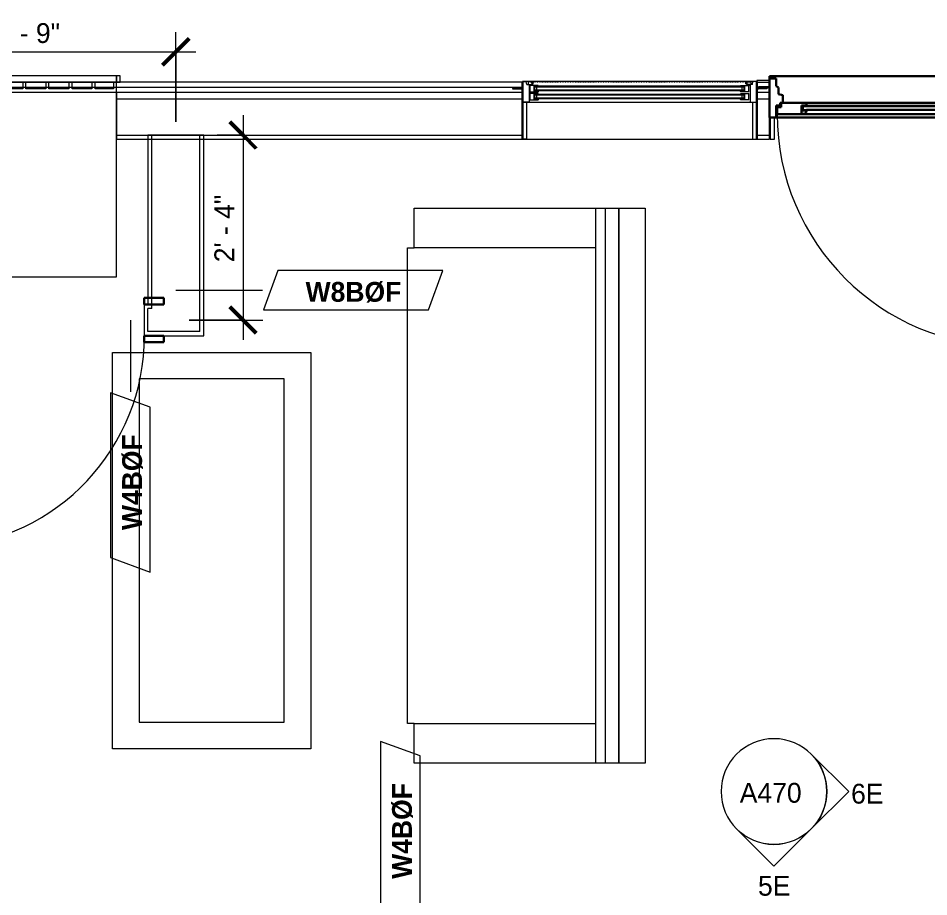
# Model space of a CAD drawing. Header units: inches. Extents: x -4010 to -1814, y 9846 to 12241.
# Drawn here: x -2693.6 to -2555.7, y 10699.2 to 10832.2 of the extents above; entities that cross this region are included whole.
import ezdxf

# ---------------------------------------------------------------- set-up
doc = ezdxf.new("R2010")
doc.units = ezdxf.units.IN
doc.header["$MEASUREMENT"] = 0
doc.linetypes.add('Dash', pattern=[0.25, 0.125, -0.125])
for name, color, linetype, lineweight in [('0-1', 7, 'Continuous', 5), ('0-2', 7, 'Continuous', 9), ('A-ANNO-DIMS', 211, 'Continuous', 9), ('A-ANNO-DIMS-32', 211, 'Continuous', 9), ('A-DETL-GENF-HDLN-1', 7, 'Dash', 9), ('A-DETL-GENF-HDLN-2', 1, 'Continuous', 18), ('A-DOOR-1', 7, 'Continuous', 9), ('A-DOOR-2', 10, 'Continuous', 30), ('A-DOOR-3', 31, 'Continuous', 9), ('A-DOOR-4', 31, 'Continuous', 30), ('A-DOOR-FRAM-1', 7, 'Continuous', 9), ('A-DOOR-FRAM-2', 10, 'Continuous', 30), ('A-DOOR-FRAM-3', 31, 'Continuous', 30), ('A-DOOR-GLAZ-1', 7, 'Continuous', 9), ('A-GENM-1', 7, 'Continuous', 9), ('A-GLAZ', 151, 'Continuous', 18), ('A-GLAZ-1', 10, 'Continuous', 30), ('A-GLAZ-2', 7, 'Continuous', 9), ('A-WALL', 113, 'Continuous', 18), ('A-WALL-1', 7, 'Continuous', 9), ('A-WALL-2', 250, 'Continuous', 18), ('A-WALL-3', 113, 'Continuous', 9), ('A-WALL-IDEN', 211, 'Continuous', 9), ('G-ANNO-SYMB-3', 111, 'Continuous', 9), ('I-FURN', 30, 'Continuous', 9), ('I-WALL-4', 2, 'Continuous', 9)]:
    doc.layers.add(name, color=color, linetype=linetype, lineweight=lineweight)
doc.styles.add('Century Gothic', font='ufonts.com_century-gothic.ttf', dxfattribs={"height": 3})
doc.styles.add('Century Gothic_B_1', font='GOTHICB.TTF', dxfattribs={"height": 3})
doc.dimstyles.new('OD_1__HACK_2', dxfattribs={"dimscale": 12, "dimtxt": 3.132505, "dimasz": 0.333333, "dimexe": 0.25, "dimexo": 0.166667, "dimgap": 0.041667, "dimtad": 1, "dimdec": 4, "dimrnd": 0.0625, "dimzin": 3, "dimdsep": 46, "dimlunit": 4, "dimtxsty": 'Century Gothic', "dimblk1": 'OBLIQUE', "dimblk2": 'OBLIQUE', "dimsah": 1, "dimcen": 0.09, "dimdle": 0.25, "dimazin": 0, "dimtfac": 1, "dimtdec": 4, "dimtix": 1, "dimtmove": 0, "dimatfit": 3, "dimfxl": 1, "dimtvp": 1, "dimtfill": 1, "dimfrac": 2, "dimtolj": 1, "dimtzin": 0, "dimarcsym": 2})
doc.dimstyles.new('OD_1__HACK_2_1', dxfattribs={"dimscale": 12, "dimtxt": 3.132505, "dimasz": 0.333333, "dimexe": 0.25, "dimexo": 0.166667, "dimgap": 0.041667, "dimtad": 1, "dimdec": 4, "dimrnd": 0.0625, "dimzin": 3, "dimdsep": 46, "dimlunit": 4, "dimtxsty": 'Century Gothic', "dimblk1": 'OBLIQUE', "dimblk2": 'OBLIQUE', "dimsah": 1, "dimcen": 0.09, "dimdle": 0.25, "dimazin": 0, "dimtfac": 1, "dimtdec": 4, "dimtix": 1, "dimtmove": 0, "dimatfit": 3, "dimfxl": 1, "dimtvp": 1, "dimtfill": 1, "dimfrac": 2, "dimtolj": 1, "dimtzin": 0, "dimarcsym": 2})

# ---------------------------------------------------------------- blocks, each defined once
blk = doc.blocks.new('Bayer Built Door - 37-1_2__ x 81-3_4__ - 1st floor-3089957-UNIT PLANS - 1ST FLOOR')
at = {"layer": 'A-DOOR-1'}
blk.add_line((17.56, -0.53), (17.56, -35.66), dxfattribs=at)
blk.add_arc((17.56, -0.53), 35.13, 180, 270, dxfattribs=at)
at = {"layer": 'A-DOOR-2'}
for p, q in [((-16.95, 0.54), (-17.56, 0.53)), ((-17.56, 0.53), (-17.56, -0.53)), ((-16.95, 1.19), (-16.95, 0.54)), ((-16.95, 1.19), (-13.13, 1.19)), ((-13.87, 0.78), (-13.13, 0.78)), ((-13.87, -0.53), (-13.87, 0.78)), ((-13.13, 0.03), (-13.87, 0.03)), ((-13.13, 0.87), (-13.16, 1.19)), ((13.12, 1.19), (-13.13, 1.19)), ((-13.13, 0.78), (-13.13, 0.87)), ((-13.13, -0.03), (-13.13, 0.03)), ((13.12, 0.87), (13.16, 1.19)), ((13.12, 0.78), (13.12, 0.87)), ((13.87, 0.78), (13.12, 0.78)), ((13.12, 0.03), (13.87, 0.03)), ((13.12, -0.03), (13.12, 0.03)), ((16.95, 1.19), (13.12, 1.19)), ((13.87, -0.53), (13.87, 0.78)), ((16.95, 1.19), (16.95, 0.54)), ((16.95, 0.54), (17.56, 0.53)), ((17.56, 0.53), (17.56, -0.53)), ((-17.56, -0.53), (-13.13, -0.53)), ((-13.87, -0.47), (-13.36, -0.47)), ((-13.87, -0.53), (-13.87, -0.47)), ((-13.36, -0.47), (-13.16, -0.22)), ((-13.16, -0.22), (-13.13, -0.03)), ((13.12, -0.53), (-13.13, -0.53)), ((13.16, -0.22), (13.12, -0.03)), ((17.56, -0.53), (13.12, -0.53)), ((13.36, -0.47), (13.16, -0.22)), ((13.87, -0.47), (13.36, -0.47)), ((13.87, -0.53), (13.87, -0.47))]:
    blk.add_line(p, q, dxfattribs=at)
at = {"layer": 'A-DOOR-FRAM-1'}
for p, q in [((-18, -1), (-18.63, -1)), ((-18.63, -1), (-18.63, -4.31)), ((-18, -4.31), (-18, -1)), ((18.62, -1), (18, -1)), ((18, -1), (18, -4.31)), ((18.62, -4.31), (18.62, -1)), ((-18.63, -4.31), (-18, -4.31)), ((18, -4.31), (18.62, -4.31))]:
    blk.add_line(p, q, dxfattribs=at)
at = {"layer": 'A-DOOR-FRAM-2'}
for p, q in [((18.75, 5.22), (-18.75, 5.22)), ((-18.75, 5.22), (-18.75, 4.31)), ((-18.75, 4.87), (-18.75, -1)), ((-18.75, 4.87), (-17.72, 4.87)), ((-17.72, 3.75), (-17.72, 4.87)), ((17.72, 3.75), (17.72, 4.87)), ((18.75, 4.87), (17.72, 4.87)), ((18.75, 4.31), (18.75, 5.22)), ((18.75, 4.87), (18.75, -1)), ((-20.38, 3.56), (-18.75, 3.56)), ((-17.38, 3.51), (-17.72, 3.75)), ((-17.38, 2.51), (-17.38, 3.51)), ((17.38, 3.51), (17.72, 3.75)), ((17.38, 2.51), (17.38, 3.51)), ((20.37, 3.56), (18.75, 3.56)), ((-16.69, 2.36), (-17.38, 2.51)), ((-16.69, 1.22), (-16.69, 2.36)), ((16.69, 2.36), (17.38, 2.51)), ((16.69, 1.22), (16.69, 2.36)), ((-17.72, 0.78), (-17.14, 0.78)), ((-17.72, -1), (-17.72, 0.78)), ((-17.14, 0.78), (-17.14, 1.22)), ((-17.14, 1.22), (-16.69, 1.22)), ((17.14, 1.22), (16.69, 1.22)), ((17.14, 0.78), (17.14, 1.22)), ((17.72, 0.78), (17.14, 0.78)), ((17.72, -1), (17.72, 0.78)), ((-18.37, -1), (-18.75, -1)), ((-18.75, -1), (-17.72, -1)), ((-18.75, -1), (-18.63, -1)), ((-18, -1), (18, -1)), ((18.75, -1), (17.72, -1)), ((18.62, -1), (18.75, -1))]:
    blk.add_line(p, q, dxfattribs=at)
at = {"layer": 'A-DOOR-GLAZ-1'}
for p, q in [((-13.13, 0.62), (-13.87, 0.62)), ((-13.87, 0.19), (-13.13, 0.19)), ((-13.66, 0.62), (-13.66, 0.19)), ((13.12, 0.78), (-13.13, 0.78)), ((13.12, 0.62), (-13.13, 0.62)), ((13.12, 0.19), (-13.13, 0.19)), ((13.12, 0.03), (-13.13, 0.03)), ((13.12, 0.62), (13.87, 0.62)), ((13.87, 0.19), (13.12, 0.19)), ((13.66, 0.62), (13.66, 0.19))]:
    blk.add_line(p, q, dxfattribs=at)
blk = doc.blocks.new('V-Series_EWC4_SPVU_RFA_2015 - 1ST FLOOR-2484708-UNIT PLANS - 1ST FLOOR')
at = {"layer": 'A-GENM-1'}
for p, q in [((-3126, 12090.69), (-3126.56, 12090.69)), ((-3126.56, 12090.69), (-3126.56, 12089.69)), ((-3126.56, 12089.69), (-3126, 12089.69)), ((-3098.12, 12090.69), (-3126, 12090.69)), ((-3126, 12090.69), (-3126, 12089.69)), ((-3126, 12089.69), (-3126, 12090.69)), ((-3126, 12089.69), (-3098.12, 12089.69)), ((-3126, 12089.69), (-3126, 12060.25)), ((-3125.56, 12089.69), (-3126, 12089.69)), ((-3125.56, 12088.69), (-3125.56, 12089.69)), ((-3122.26, 12089.69), (-3122.76, 12089.69)), ((-3122.76, 12089.69), (-3122.76, 12088.69)), ((-3122.26, 12088.69), (-3122.26, 12089.69)), ((-3118.78, 12089.69), (-3119.28, 12089.69)), ((-3119.28, 12089.69), (-3119.28, 12088.69)), ((-3118.78, 12088.69), (-3118.78, 12089.69)), ((-3115.3, 12089.69), (-3115.8, 12089.69)), ((-3115.8, 12089.69), (-3115.8, 12088.69)), ((-3115.3, 12088.69), (-3115.3, 12089.69)), ((-3111.81, 12089.69), (-3112.31, 12089.69)), ((-3112.31, 12089.69), (-3112.31, 12088.69)), ((-3111.81, 12088.69), (-3111.81, 12089.69)), ((-3108.33, 12089.69), (-3108.83, 12089.69)), ((-3108.83, 12089.69), (-3108.83, 12088.69)), ((-3108.33, 12088.69), (-3108.33, 12089.69)), ((-3104.84, 12089.69), (-3105.34, 12089.69)), ((-3105.34, 12089.69), (-3105.34, 12088.69)), ((-3104.84, 12088.69), (-3104.84, 12089.69)), ((-3101.36, 12089.69), (-3101.86, 12089.69)), ((-3101.86, 12089.69), (-3101.86, 12088.69)), ((-3101.36, 12088.69), (-3101.36, 12089.69)), ((-3098.12, 12089.69), (-3098.56, 12089.69)), ((-3098.56, 12089.69), (-3098.56, 12088.69)), ((-3098.12, 12089.69), (-3098.12, 12090.69)), ((-3097.56, 12090.69), (-3098.12, 12090.69)), ((-3098.12, 12090.69), (-3098.12, 12089.69)), ((-3098.12, 12089.69), (-3097.56, 12089.69)), ((-3098.12, 12060.25), (-3098.12, 12089.69)), ((-3097.56, 12089.69), (-3097.56, 12090.69)), ((-3122.76, 12088.69), (-3125.56, 12088.69)), ((-3119.28, 12088.69), (-3122.26, 12088.69)), ((-3115.8, 12088.69), (-3118.78, 12088.69)), ((-3112.31, 12088.69), (-3115.3, 12088.69)), ((-3108.83, 12088.69), (-3111.81, 12088.69)), ((-3105.34, 12088.69), (-3108.33, 12088.69)), ((-3101.86, 12088.69), (-3104.84, 12088.69)), ((-3098.56, 12088.69), (-3101.36, 12088.69)), ((-3126, 12060.25), (-3098.12, 12060.25))]:
    blk.add_line(p, q, dxfattribs=at)
blk = doc.blocks.new('Window-Double_Hung-Marvin-Essential - ESDH3066 - 1st Floor-3090191-UNIT PLANS - 1ST FLOOR')
at = {"layer": 'A-DETL-GENF-HDLN-1'}
blk.add_line((16.1, 4.34), (-16.5, 4.34), dxfattribs=at)
at = {"layer": 'A-DETL-GENF-HDLN-2'}
for p, q in [((-17.75, 4.41), (-17.16, 4.41)), ((-17.75, 4.41), (-17.75, 1.31)), ((-17.08, 4), (-17.16, 4.41)), ((-16.85, 4.37), (-16.85, 4)), ((-16.3, 4.37), (-16.85, 4.37)), ((-16.3, 4.14), (-16.3, 4.37)), ((-16.18, 4.14), (-16.3, 4.14)), ((-16.18, 4.34), (-16.1, 4.34)), ((-16.18, 4.34), (-16.18, 4.14)), ((-16.1, 4.09), (-16.1, 4.34)), ((16.18, 4.34), (16.1, 4.34)), ((16.1, 4.09), (16.1, 4.34)), ((16.18, 4.34), (16.18, 4.14)), ((16.18, 4.14), (16.3, 4.14)), ((16.3, 4.14), (16.3, 4.37)), ((16.3, 4.37), (16.85, 4.37)), ((16.85, 4.37), (16.85, 4)), ((17.08, 4), (17.16, 4.41)), ((17.75, 4.41), (17.16, 4.41)), ((17.75, 4.41), (17.75, 1.31)), ((-19.25, 3.36), (-19.25, 3.31)), ((-17.75, 3.36), (-19.25, 3.36)), ((-19.25, 3.31), (-17.9, 3.31)), ((-17.9, 3.31), (-17.9, 3.2)), ((-17.9, 3.2), (-17.75, 3.2)), ((-17.08, 4), (-16.19, 4)), ((-16.38, 3.9), (-16.72, 3.9)), ((-16.72, 3.9), (-16.72, 1.31)), ((-15.34, 3.81), (-16.56, 3.81)), ((-16.56, 2.87), (-16.56, 3.81)), ((-16.56, 2.87), (-15.34, 2.87)), ((-16.38, 4), (-16.38, 3.9)), ((-16.19, 4.09), (-16.1, 4.09)), ((-16.19, 4), (-16.19, 4.09)), ((-15.94, 2.99), (-15.94, 3.71)), ((-15.94, 3.71), (-15.28, 3.71)), ((-15.28, 2.99), (-15.94, 2.99)), ((-15.84, 3.01), (-15.84, 3.7)), ((-15.54, 3.13), (-15.54, 3.57)), ((-15.34, 3.81), (-15.28, 3.75)), ((-15.34, 2.87), (-15.28, 2.94)), ((-15.28, 3.71), (-15.28, 3.75)), ((-15.28, 2.94), (-15.28, 2.99)), ((15.34, 3.81), (15.28, 3.75)), ((15.28, 3.71), (15.28, 3.75)), ((15.94, 3.71), (15.28, 3.71)), ((15.28, 2.94), (15.28, 2.99)), ((15.28, 2.99), (15.94, 2.99)), ((15.34, 2.87), (15.28, 2.94)), ((15.34, 3.81), (16.56, 3.81)), ((16.56, 2.87), (15.34, 2.87)), ((15.54, 3.13), (15.54, 3.57)), ((15.84, 3.01), (15.84, 3.7)), ((15.94, 2.99), (15.94, 3.71)), ((16.19, 4.09), (16.1, 4.09)), ((16.19, 4), (16.19, 4.09)), ((17.08, 4), (16.19, 4)), ((16.38, 4), (16.38, 3.9)), ((16.38, 3.9), (16.72, 3.9)), ((16.56, 2.87), (16.56, 3.81)), ((16.72, 3.9), (16.72, 1.31)), ((17.75, 3.36), (19.25, 3.36)), ((17.9, 3.2), (17.75, 3.2)), ((17.9, 3.31), (17.9, 3.2)), ((19.25, 3.31), (17.9, 3.31)), ((19.25, 3.36), (19.25, 3.31)), ((-15.34, 2.59), (-16.56, 2.59)), ((-16.56, 1.66), (-16.56, 2.59)), ((-16.56, 1.66), (-15.34, 1.66)), ((-15.94, 1.77), (-15.94, 2.49)), ((-15.94, 2.49), (-15.28, 2.49)), ((-15.28, 1.77), (-15.94, 1.77)), ((-15.84, 1.79), (-15.84, 2.48)), ((-15.54, 1.92), (-15.54, 2.35)), ((-15.34, 2.59), (-15.28, 2.53)), ((-15.34, 1.66), (-15.28, 1.72)), ((-15.28, 2.49), (-15.28, 2.53)), ((-15.28, 1.72), (-15.28, 1.77)), ((15.34, 2.59), (15.28, 2.53)), ((15.28, 2.49), (15.28, 2.53)), ((15.94, 2.49), (15.28, 2.49)), ((15.28, 1.72), (15.28, 1.77)), ((15.28, 1.77), (15.94, 1.77)), ((15.34, 1.66), (15.28, 1.72)), ((15.34, 2.59), (16.56, 2.59)), ((16.56, 1.66), (15.34, 1.66)), ((15.54, 1.92), (15.54, 2.35)), ((15.84, 1.79), (15.84, 2.48)), ((15.94, 1.77), (15.94, 2.49)), ((16.56, 1.66), (16.56, 2.59)), ((-16.72, 1.31), (-17.75, 1.31)), ((-17.13, 1.28), (-17.13, -4.31)), ((16.72, 1.31), (17.75, 1.31)), ((17.12, -4.31), (17.12, 1.28)), ((-17.13, -4.31), (-17.75, -4.31)), ((17.12, -4.31), (17.75, -4.31))]:
    blk.add_line(p, q, dxfattribs=at)
at = {"layer": 'A-GLAZ'}
for p, q in [((15.84, 3.7), (-15.84, 3.7)), ((15.84, 3.57), (-15.84, 3.57)), ((15.84, 3.13), (-15.84, 3.13)), ((15.84, 3.01), (-15.84, 3.01)), ((15.84, 2.48), (-15.84, 2.48)), ((15.84, 2.35), (-15.84, 2.35)), ((15.84, 1.92), (-15.84, 1.92)), ((15.84, 1.79), (-15.84, 1.79))]:
    blk.add_line(p, q, dxfattribs=at)
at = {"layer": 'A-GLAZ-1'}
for p, q in [((-17.75, 4.41), (-17.75, 1.31)), ((17.75, 1.31), (17.75, 4.41)), ((-17.75, 1.28), (-17.75, -4.31)), ((17.75, -4.31), (17.75, 1.28))]:
    blk.add_line(p, q, dxfattribs=at)
at = {"layer": 'A-GLAZ-2'}
for p, q in [((17.75, 4.41), (-17.75, 4.41)), ((19.62, 4.56), (17.75, 4.56)), ((17.75, 4.56), (17.75, 4.41)), ((17.75, 4.31), (19.62, 4.31)), ((19.62, 4.31), (19.62, 4.56)), ((-17.75, 1.31), (17.75, 1.31)), ((-17.75, -4.31), (17.75, -4.31))]:
    blk.add_line(p, q, dxfattribs=at)
blk = doc.blocks.new('CTR - 1st Phase - Shell_rvt-1-UNIT PLANS - 1ST FLOOR')
at = {"layer": 'A-WALL-1'}
for p, q in [((-2617.27, 10822.49), (-2812.17, 10822.49)), ((-2579.87, 10822.49), (-2579.9, 10822.49)), ((-2579.87, 10813.86), (-2579.87, 10822.49)), ((-2706.6, 10820.99), (-2678.72, 10820.99)), ((-2678.72, 10820.99), (-2678.72, 10813.86)), ((-2617.27, 10819.46), (-2617.27, 10819.49)), ((-2581.77, 10819.49), (-2581.77, 10819.46)), ((-2678.72, 10813.86), (-2617.27, 10813.86)), ((-2581.77, 10813.86), (-2579.87, 10813.86))]:
    blk.add_line(p, q, dxfattribs=at)
at = {"layer": 'A-WALL-2'}
for p, q in [((-2812.17, 10821.74), (-2617.27, 10821.74)), ((-2581.77, 10821.74), (-2579.87, 10821.74)), ((-2678.72, 10820.99), (-2617.27, 10820.99)), ((-2678.72, 10819.99), (-2617.27, 10819.99)), ((-2581.77, 10820.99), (-2579.87, 10820.99)), ((-2581.77, 10819.99), (-2579.87, 10819.99)), ((-2678.72, 10814.49), (-2617.27, 10814.49)), ((-2581.77, 10814.49), (-2579.87, 10814.49))]:
    blk.add_line(p, q, dxfattribs=at)
at = {"layer": '0-2'}
for name, p in [('V-Series_EWC4_SPVU_RFA_2015 - 1ST FLOOR-2484708-UNIT PLANS - 1ST FLOOR', (419.4, -1267.2)), ('Window-Double_Hung-Marvin-Essential - ESDH3066 - 1st Floor-3090191-UNIT PLANS - 1ST FLOOR', (-2599.52, 10818.18)), ('Bayer Built Door - 37-1_2__ x 81-3_4__ - 1st floor-3089957-UNIT PLANS - 1ST FLOOR', (-2561.12, 10818.18))]:
    blk.add_blockref(name, p, dxfattribs=at)
blk = doc.blocks.new('Couch-Both_Arms-Generic - 1-1372852-UNIT PLANS - 1ST FLOOR')
at = {"layer": 'I-FURN'}
for p, q in [((-36, 18.5), (36, 18.5)), ((-36, 17.5), (-36, 18.5)), ((36, 18.5), (36, 17.5)), ((-42, 17.5), (-36, 17.5)), ((-42, -10), (-42, 17.5)), ((-36, 17.5), (-36, -10)), ((36, 17.5), (42, 17.5)), ((36, -10), (36, 17.5)), ((42, 17.5), (42, -10)), ((-42, -10), (42, -10)), ((-42, -13.5), (-42, -10)), ((42, -10), (42, -13.5)), ((-42, -11.5), (42, -11.5)), ((-42, -13.5), (42, -13.5)), ((-42, -17.5), (-42, -13.5)), ((42, -13.5), (-42, -13.5)), ((42, -13.5), (42, -17.5)), ((42, -17.5), (-42, -17.5))]:
    blk.add_line(p, q, dxfattribs=at)
blk = doc.blocks.new('Table-Coffee - one-1372853-UNIT PLANS - 1ST FLOOR')
at = {"layer": 'I-FURN'}
for p, q in [((-29.28, 11.25), (30.72, 11.25)), ((-29.28, -18.75), (-29.28, 11.25)), ((30.72, 11.25), (30.72, -18.75)), ((26.72, 7.25), (-25.28, 7.25)), ((-25.28, 7.25), (-25.28, -14.75)), ((26.72, -14.75), (26.72, 7.25)), ((-25.28, -14.75), (26.72, -14.75)), ((30.72, -18.75), (-29.28, -18.75))]:
    blk.add_line(p, q, dxfattribs=at)
blk = doc.blocks.new('SWING - SINGLE - FLUSH - 32_ x 80_ - MAGIC PAK DOOR - ACOUSTICAL SEAL-3931467-UNIT PLANS - 1ST FLOOR')
at = {"layer": 'A-DOOR-3'}
blk.add_arc((16, 2.37), 32.07, 93.5759, 180, dxfattribs=at)
at = {"layer": 'A-DOOR-4'}
for p, q in [((14, 2.37), (14, 34.38)), ((16, 34.38), (14, 34.38)), ((16, 2.37), (16, 34.38)), ((16, 2.37), (14, 2.37))]:
    blk.add_line(p, q, dxfattribs=at)
at = {"layer": 'A-DOOR-FRAM-3'}
for p, q in [((-16, 3.37), (-19, 3.37)), ((-19, 3.37), (-19, 2.37)), ((-16, 2.37), (-16, 3.37)), ((19, 3.37), (16, 3.37)), ((16, 3.37), (16, 2.37)), ((19, 2.37), (19, 3.37)), ((-19, 2.37), (-16, 2.37)), ((16, 2.37), (19, 2.37)), ((-16, -2.38), (-19, -2.38)), ((-19, -2.38), (-19, -3.38)), ((-16, -3.38), (-16, -2.38)), ((19, -2.38), (16, -2.38)), ((16, -2.38), (16, -3.38)), ((19, -3.38), (19, -2.38)), ((-19, -3.38), (-16, -3.38)), ((16, -3.38), (19, -3.38))]:
    blk.add_line(p, q, dxfattribs=at)
blk = doc.blocks.new('Elevation - Filled Arrow-152140-UNIT PLANS - 1ST FLOOR')
at = {"layer": 'G-ANNO-SYMB-3'}
for start, end in [(360, 180), (180, 360)]:
    blk.add_arc((0, 0), 0.25, start, end, dxfattribs=at)
blk = doc.blocks.new('Elevation - Filled Arrow-151867-UNIT PLANS - 1ST FLOOR')
at = {"layer": 'G-ANNO-SYMB-3'}
for p, q in [((0, 0.3536), (-0.1768, 0.1768)), ((0.1768, 0.1768), (0, 0.3536))]:
    blk.add_line(p, q, dxfattribs=at)
blk.add_arc((0, 0), 0.25, 45, 135, dxfattribs=at)
blk = doc.blocks.new('DIMBLOCK194-UNIT PLANS - 1ST FLOOR')
at = {"layer": 'A-ANNO-DIMS-32'}
for p, q in [((-2714.72, 10809.52), (-2714.72, 10830.1)), ((-2669.72, 10816.49), (-2669.72, 10830.1)), ((-2717.72, 10827.1), (-2666.72, 10827.1)), ((-2714.72, 10827.1), (-2714.72, 10809.52)), ((-2669.72, 10827.1), (-2669.72, 10816.49))]:
    blk.add_line(p, q, dxfattribs=at)
at = {"layer": 'A-ANNO-DIMS-32', "lineweight": 50}
for p, q in [((-2714.72, 10827.1), (-2712.72, 10829.1)), ((-2669.72, 10827.1), (-2667.72, 10829.1)), ((-2714.72, 10827.1), (-2716.72, 10825.1)), ((-2669.72, 10827.1), (-2671.72, 10825.1))]:
    blk.add_line(p, q, dxfattribs=at)
at = {"layer": 'A-ANNO-DIMS-32', "color": 0, "insert": (-2697.47, 10831.44), "char_height": 3, "width": 12.5897, "attachment_point": 1, "line_spacing_factor": 0.984502, "style": 'Century Gothic', "bg_fill": 3, "box_fill_scale": 1.25, "bg_fill_color": 256, "bg_fill_true_color": 13158600, "bg_fill_transparency": 0}
blk.add_mtext('3\' - 9"', dxfattribs=at)
blk = doc.blocks.new('_Oblique')
at = {"color": 0, "linetype": 'ByBlock', "lineweight": -2}
blk.add_line((-0.5, -0.5), (0.5, 0.5), dxfattribs=at)
blk = doc.blocks.new('DIMBLOCK299-UNIT PLANS - 1ST FLOOR')
at = {"layer": 'A-ANNO-DIMS-32'}
for p, q in [((-2659.55, 10817.49), (-2659.55, 10783.49)), ((-2663.47, 10814.49), (-2656.55, 10814.49)), ((-2659.55, 10814.49), (-2663.47, 10814.49)), ((-2667.72, 10786.49), (-2656.55, 10786.49)), ((-2659.55, 10786.49), (-2667.72, 10786.49))]:
    blk.add_line(p, q, dxfattribs=at)
at = {"layer": 'A-ANNO-DIMS-32', "lineweight": 50}
for p, q in [((-2659.55, 10814.49), (-2661.55, 10816.49)), ((-2659.55, 10814.49), (-2657.55, 10812.49)), ((-2659.55, 10786.49), (-2661.55, 10788.49)), ((-2659.55, 10786.49), (-2657.55, 10784.49))]:
    blk.add_line(p, q, dxfattribs=at)
at = {"layer": 'A-ANNO-DIMS-32', "color": 0, "insert": (-2663.89, 10795.25), "char_height": 3, "width": 12.5897, "attachment_point": 1, "rotation": 90, "line_spacing_factor": 0.984502, "style": 'Century Gothic', "bg_fill": 3, "box_fill_scale": 1.25, "bg_fill_color": 256, "bg_fill_true_color": 13158600, "bg_fill_transparency": 0}
blk.add_mtext('2\' - 4"', dxfattribs=at)
blk = doc.blocks.new('Wall Tag - Arch Wall-3956453-UNIT PLANS - 1ST FLOOR')
at = {"layer": 'A-WALL-IDEN'}
for p, q in [((-0.3561, 0.0937), (-0.4244, -0.0937)), ((0.4244, 0.0937), (-0.3561, 0.0937)), ((0.3561, -0.0937), (0.4244, 0.0937)), ((-0.4244, -0.0937), (0.3561, -0.0937))]:
    blk.add_line(p, q, dxfattribs=at)

msp = doc.modelspace()

# ---------------------------------------------------------------- block references
at = {"layer": '0-1'}
msp.add_blockref('CTR - 1st Phase - Shell_rvt-1-UNIT PLANS - 1ST FLOOR', (0, 0), dxfattribs=at)

# ---------------------------------------------------------------- next in the draw order: linework, layer by layer
at = {"layer": 'A-WALL'}
for p, q in [((-2673.34874, 10788.24399), (-2673.34874, 10814.49399)), ((-2666.09874, 10784.74399), (-2666.09874, 10814.49399)), ((-2673.34874, 10788.24399), (-2673.97374, 10788.24399)), ((-2666.09874, 10784.74399), (-2673.97374, 10784.74399))]:
    msp.add_line(p, q, dxfattribs=at)
at = {"layer": 'A-WALL-3'}
for p, q in [((-2673.97374, 10788.86899), (-2674.53624, 10788.86899)), ((-2674.53624, 10788.86899), (-2674.53624, 10784.11899)), ((-2673.97374, 10784.74399), (-2673.97374, 10788.24399)), ((-2674.53624, 10784.11899), (-2673.97374, 10784.11899))]:
    msp.add_line(p, q, dxfattribs=at)
at = {"layer": 'A-WALL-IDEN'}
msp.add_line((-2676.60259, 10786.49399), (-2676.60259, 10775.65083), dxfattribs=at)
at = {"layer": 'I-WALL-4'}
for p, q in [((-2673.97374, 10814.49399), (-2673.97374, 10788.86899)), ((-2665.47374, 10814.49399), (-2673.97374, 10814.49399)), ((-2665.47374, 10784.11899), (-2665.47374, 10814.49399)), ((-2673.97374, 10784.11899), (-2665.47374, 10784.11899))]:
    msp.add_line(p, q, dxfattribs=at)

# ---------------------------------------------------------------- next in the draw order: block references
at = {"layer": 'A-DOOR-3', "rotation": 180}
msp.add_blockref('SWING - SINGLE - FLUSH - 32_ x 80_ - MAGIC PAK DOOR - ACOUSTICAL SEAL-3931467-UNIT PLANS - 1ST FLOOR', (-2690.53624, 10786.49399), dxfattribs=at)
at = {"layer": 'A-WALL-IDEN', "xscale": 31.99999999999999, "yscale": 31.99999999999999, "zscale": 31.99999999999999, "rotation": 89.99999999999991}
for p in [(-2676.60259, 10761.91912), (-2635.74356, 10709.11426)]:
    msp.add_blockref('Wall Tag - Arch Wall-3956453-UNIT PLANS - 1ST FLOOR', p, dxfattribs=at)
at = {"layer": 'G-ANNO-SYMB-3', "xscale": 31.99999999999999, "yscale": 31.99999999999999, "zscale": 31.99999999999999}
msp.add_blockref('Elevation - Filled Arrow-152140-UNIT PLANS - 1ST FLOOR', (-2579.18046, 10715.11572), dxfattribs=at)
at = {"layer": 'G-ANNO-SYMB-3', "extrusion": (0, 0, -1), "xscale": 31.99999999999999, "yscale": 31.99999999999999, "zscale": 31.99999999999999}
for rotation in [90.00000000000179, 180]:
    msp.add_blockref('Elevation - Filled Arrow-151867-UNIT PLANS - 1ST FLOOR', (2579.18046, 10715.11572), dxfattribs=dict(at, rotation=rotation))
at = {"layer": 'I-FURN'}
for name, p, rotation in [('Couch-Both_Arms-Generic - 1-1372852-UNIT PLANS - 1ST FLOOR', (-2616.15479, 10761.41899), 90.00000000000676), ('Table-Coffee - one-1372853-UNIT PLANS - 1ST FLOOR', (-2660.55027, 10752.31311), 269.9999999999936)]:
    msp.add_blockref(name, p, dxfattribs=dict(at, rotation=rotation))

# ---------------------------------------------------------------- next in the draw order: texts
at = {"layer": 'A-WALL-IDEN', "insert": (-2650.08073, 10792.26533), "char_height": 3, "width": 17.372, "attachment_point": 1, "style": 'Century Gothic_B_1'}
msp.add_mtext('W8BØF', dxfattribs=at)
at = {"layer": 'A-WALL-IDEN', "char_height": 3, "width": 17.372, "attachment_point": 1, "rotation": 90, "style": 'Century Gothic_B_1'}
for insert in [(-2677.85012, 10754.7032), (-2636.99109, 10701.89834)]:
    msp.add_mtext('W4BØF', dxfattribs=dict(at, insert=insert))
at = {"layer": 'G-ANNO-SYMB-3', "char_height": 3, "attachment_point": 1, "style": 'Century Gothic'}
for s, insert, width in [('A470', (-2584.3564, 10716.42214), 12.221), ('6E', (-2567.50146, 10716.28772), 5.555), ('5E', (-2581.5948, 10702.34905), 5.555)]:
    msp.add_mtext(s, dxfattribs=dict(at, insert=insert, width=width))

# ---------------------------------------------------------------- next in the draw order: dimensions: what is measured, and where the dimension line sits
at = {"layer": 'A-ANNO-DIMS'}
dim = msp.add_linear_dim(base=(-2669.72374, 10827.09787), p1=(-2714.72374, 10807.51811), p2=(-2669.72374, 10814.49399), dimstyle='OD_1__HACK_2', override={"dimpost": '<>', "dimfxl": 45.537488}, dxfattribs=at)
dim.commit()
dim.dimension.update_dxf_attribs({"geometry": 'DIMBLOCK194-UNIT PLANS - 1ST FLOOR', "text_midpoint": (-2692.22374, 10829.17333)})

# ---------------------------------------------------------------- next in the draw order: dimensions: what is measured, and where the dimension line sits
dim = msp.add_linear_dim(base=(-2659.54567, 10786.49399), p1=(-2665.47374, 10814.49399), p2=(-2669.72374, 10786.49399), angle=90, dimstyle='OD_1__HACK_2_1', override={"dimpost": '<>', "dimfxl": 28.320708}, dxfattribs=at)
dim.commit()
dim.dimension.update_dxf_attribs({"geometry": 'DIMBLOCK299-UNIT PLANS - 1ST FLOOR', "text_midpoint": (-2661.5834, 10800.49399)})

# ---------------------------------------------------------------- next in the draw order: linework, layer by layer
at = {"layer": 'A-WALL-IDEN'}
msp.add_line((-2669.72374, 10791.0178), (-2656.59651, 10791.0178), dxfattribs=at)

# ---------------------------------------------------------------- next in the draw order: block references
at = {"layer": 'A-WALL-IDEN', "xscale": 31.99999999999999, "yscale": 31.99999999999999, "zscale": 31.99999999999999}
msp.add_blockref('Wall Tag - Arch Wall-3956453-UNIT PLANS - 1ST FLOOR', (-2642.86481, 10791.0178), dxfattribs=at)

doc.saveas('drawing.dxf')
